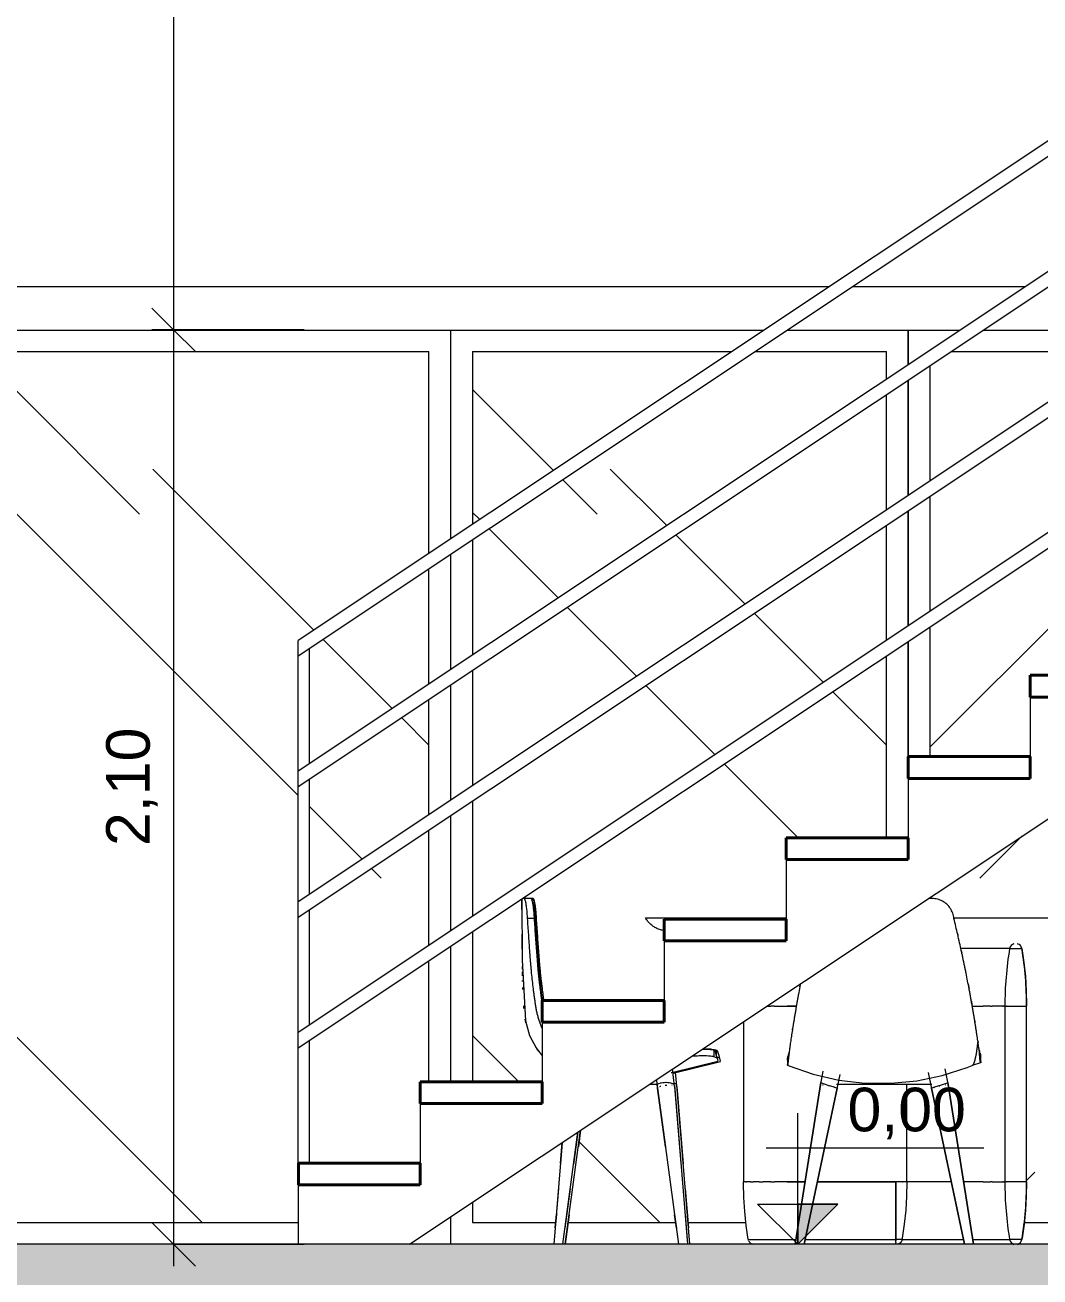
# Model space of a CAD drawing. Header units: millimetres. Extents: x -23833 to 62003, y -3000 to 6760.
# Drawn here: x -12917 to -10587, y 125 to 3000 of the extents above; entities that cross this region are included whole.
import ezdxf

# ---------------------------------------------------------------- set-up
doc = ezdxf.new("R2010")
doc.units = ezdxf.units.MM
for name, color, linetype, lineweight in [('A-ANNO-DIMS', 211, 'Continuous', 9), ('A-ANNO-DIMS-50', 211, 'Continuous', 9), ('A-DETL-GENF', 92, 'Continuous', 9), ('A-DETL-THIN', 151, 'Continuous', 9), ('A-DOOR', 31, 'Continuous', 9), ('Balaústres', 7, 'Continuous', 9), ('Corrimão', 250, 'Continuous', 25), ('Corrimãos superiores', 7, 'Continuous', 9), ('G-ANNO-DIMS', 111, 'Continuous', 9), ('I-FURN', 30, 'Continuous', 9), ('S-STRS', 31, 'Continuous', 9)]:
    doc.layers.add(name, color=color, linetype=linetype, lineweight=lineweight)
doc.styles.add('@Arial Unicode MS', font='ARIALUNI.TTF', dxfattribs={"height": 100})
doc.styles.add('Arial_1', font='arial.ttf', dxfattribs={"height": 100})
doc.dimstyles.new('CRT_-__Metros_-_Linha_de_chamada_3_5_mm_1', dxfattribs={"dimscale": 304.8, "dimtxt": 100.584485, "dimasz": 0.328084, "dimexe": 0.164042, "dimexo": 0.0625, "dimgap": 0.082021, "dimtad": 1, "dimlfac": 0.001, "dimrnd": 0.01, "dimzin": 0, "dimdsep": 46, "dimtxsty": '@Arial Unicode MS', "dimblk1": 'OBLIQUE', "dimblk2": 'OBLIQUE', "dimsah": 1, "dimcen": 0.09, "dimdle": 0.164042, "dimazin": 0, "dimtfac": 1, "dimtdec": 4, "dimtix": 1, "dimtmove": 0, "dimatfit": 3, "dimfxl": 0.984252, "dimfxlon": 1, "dimtvp": 1, "dimtolj": 1, "dimtzin": 0, "dimarcsym": 2})

# ---------------------------------------------------------------- blocks, each defined once
blk = doc.blocks.new('Blks_Mob_Bartoli Design_Mesa de Jantar_Mellow - Light - Dining Table - 6p-3289874-A')
at = {"layer": 'I-FURN', "color": 254}
for p, q in [((-11491.2, 950), (-11453.3, 950)), ((-11453.3, 950), (-11325.1, 950)), ((-11325.1, 950), (-11169.7, 950)), ((-10785.1, 950), (-10560.5, 950)), ((-10560.5, 950), (-10432.3, 950)), ((-10432.3, 950), (-10394.4, 950)), ((-10717.8, 879.3), (-10768.8, 879.3)), ((-10656.9, 879.3), (-10717.8, 879.3)), ((-10656.9, 879.3), (-10628.7, 879.3)), ((-11214.4, 746.7), (-11205.3, 746.7)), ((-11196.5, 746.7), (-11205.3, 746.7)), ((-11196.5, 746.7), (-11167.8, 746.7)), ((-11146.4, 746.7), (-11167.8, 746.7)), ((-11167.8, 746.7), (-11146.4, 746.7)), ((-10742.6, 746.7), (-10717.8, 746.7)), ((-10742.6, 746.7), (-10717.8, 746.7)), ((-10700.7, 746.7), (-10717.8, 746.7)), ((-10700.7, 746.7), (-10696.7, 746.7)), ((-10672.5, 746.7), (-10696.7, 746.7)), ((-10672.5, 746.7), (-10670.8, 746.7)), ((-10667.8, 746.7), (-10671.6, 746.7)), ((-10667.8, 746.7), (-10667.8, 343.3)), ((-10667.8, 746.7), (-10663.2, 746.7)), ((-10662.6, 746.7), (-10663, 746.7)), ((-10662.6, 746.7), (-10651.1, 746.7)), ((-10650.6, 746.7), (-10635.4, 746.7)), ((-10635, 746.7), (-10623, 746.7)), ((-10622.6, 746.7), (-10623, 746.7)), ((-10622.4, 746.7), (-10617.8, 746.7)), ((-10617.8, 343.3), (-10617.8, 746.7)), ((-11267.8, 711), (-11267.8, 343.3)), ((-10892.8, 343.3), (-10892.8, 567.9)), ((-11263.3, 343.3), (-11267.8, 343.3)), ((-11262.9, 343.3), (-11260.5, 343.3)), ((-11251.3, 343.3), (-11260.5, 343.3)), ((-11251.3, 343.3), (-11244.8, 343.3)), ((-11231.5, 343.3), (-11244.9, 343.3)), ((-11231.6, 343.3), (-11222.9, 343.3)), ((-11205.3, 343.3), (-11222.9, 343.3)), ((-11205.3, 343.3), (-11196.5, 343.3)), ((-11167.8, 343.3), (-11196.8, 343.3)), ((-11167.8, 343.3), (-11126.9, 343.3)), ((-11126.9, 343.3), (-11167.8, 343.3)), ((-11098.3, 343.3), (-10917.8, 343.3)), ((-10917.8, 343.3), (-11098.3, 343.3)), ((-10917.8, 343.3), (-10917.8, 210.7)), ((-10903.6, 343.3), (-10917.8, 343.3)), ((-10917.8, 210.7), (-10917.8, 343.3)), ((-10903.6, 343.3), (-10903.1, 343.3)), ((-10894.2, 343.3), (-10903, 343.3)), ((-10892.8, 343.3), (-10893.7, 343.3)), ((-10790.7, 343.3), (-10892.8, 343.3)), ((-10790.7, 343.3), (-10892.8, 343.3)), ((-10717.8, 343.3), (-10762.5, 343.3)), ((-10717.8, 343.3), (-10762.5, 343.3)), ((-10717.8, 343.3), (-10700.7, 343.3)), ((-10696.7, 343.3), (-10700.7, 343.3)), ((-10696.7, 343.3), (-10672.5, 343.3)), ((-10670.8, 343.3), (-10672.6, 343.3)), ((-10671.6, 343.3), (-10667.8, 343.3)), ((-10663.2, 343.3), (-10667.8, 343.3)), ((-10663, 343.3), (-10662.6, 343.3)), ((-10651.1, 343.3), (-10662.6, 343.3)), ((-10635.4, 343.3), (-10650.6, 343.3)), ((-10623, 343.3), (-10635, 343.3)), ((-10623, 343.3), (-10622.6, 343.3)), ((-10617.8, 343.3), (-10622.4, 343.3)), ((-11256.9, 210.7), (-11167.8, 210.7)), ((-11167.8, 210.7), (-11147.5, 210.7)), ((-11126.5, 210.7), (-10917.8, 210.7)), ((-10917.8, 210.7), (-10917.8, 207.6)), ((-10917.8, 207.6), (-10917.8, 210.7)), ((-10903.7, 210.7), (-10917.8, 210.7)), ((-10917.8, 204.8), (-10917.8, 207.3)), ((-10917.8, 204.4), (-10917.8, 203.6)), ((-10917.8, 202.5), (-10917.8, 203.6)), ((-10917.8, 200.8), (-10917.8, 201.9)), ((-10903.7, 210.7), (-10762.5, 210.7)), ((-10741.6, 210.7), (-10717.8, 210.7)), ((-10717.8, 210.7), (-10656.9, 210.7)), ((-10628.7, 210.7), (-10656.9, 210.7))]:
    blk.add_line(p, q, dxfattribs=at)
at = {"layer": 'I-FURN', "color": 254, "flags": 128}
for points in [[(-11449.7, 920.4), (-11451.8, 920.7), (-11454.1, 921.1), (-11456.3, 921.6), (-11458.5, 922.2), (-11460.6, 922.9), (-11462.8, 923.6), (-11464.9, 924.5), (-11467, 925.4), (-11469, 926.4), (-11471, 927.5), (-11472.9, 928.7), (-11474.8, 929.9), (-11476.7, 931.2), (-11478.4, 932.6), (-11480.2, 934.1), (-11481.9, 935.6), (-11483.5, 937.2), (-11485, 938.8), (-11486.5, 940.6), (-11487.9, 942.3), (-11489.2, 944.2), (-11490.5, 946), (-11491.7, 948), (-11492.8, 950), (-11492.8, 950)], [(-10392.8, 950), (-10393.9, 948), (-10395.1, 946.1), (-10396.4, 944.2), (-10397.7, 942.4), (-10399.1, 940.6), (-10400.6, 938.9), (-10402.1, 937.2), (-10403.7, 935.6), (-10405.4, 934.1), (-10407.1, 932.6), (-10408.9, 931.2), (-10410.8, 929.9), (-10412.7, 928.7), (-10414.6, 927.5), (-10416.6, 926.4), (-10418.6, 925.4), (-10420.7, 924.5), (-10422.8, 923.6), (-10424.9, 922.9), (-10427.1, 922.2), (-10429.3, 921.6), (-10431.5, 921.1), (-10433.7, 920.7), (-10436, 920.4), (-10438.2, 920.2), (-10440.5, 920), (-10442.8, 920), (-10442.8, 920)], [(-10513.8, 920), (-10514.9, 918), (-10516.1, 916.1), (-10517.4, 914.2), (-10518.7, 912.4), (-10520.1, 910.6), (-10521.6, 908.9), (-10523.2, 907.2), (-10524.8, 905.6), (-10526.4, 904.1), (-10528.2, 902.6), (-10530, 901.2), (-10531.8, 899.9), (-10533.7, 898.7), (-10535.6, 897.5), (-10537.6, 896.4), (-10539.7, 895.4), (-10541.7, 894.5), (-10543.8, 893.6), (-10546, 892.9), (-10548.1, 892.2), (-10550.3, 891.6), (-10552.5, 891.1), (-10554.8, 890.7), (-10557, 890.4), (-10559.3, 890.2), (-10561.5, 890), (-10563.8, 890), (-10563.8, 890)], [(-10628.7, 879.3), (-10624, 847.1), (-10620.7, 814.8), (-10618.6, 782.4), (-10617.8, 749.9), (-10617.8, 746.7)], [(-11256.9, 210.7), (-11261.6, 242.9), (-11265, 275.2), (-11267, 307.6), (-11267.8, 340.1), (-11267.8, 343.3)], [(-10892.8, 343.3), (-10893.5, 310.8), (-10895.4, 278.3), (-10898.7, 246), (-10903.2, 213.8), (-10903.7, 210.7)], [(-10617.8, 343.3), (-10618.5, 310.8), (-10620.4, 278.3), (-10623.7, 246), (-10628.2, 213.8), (-10628.7, 210.7)], [(-11256.3, 208.5), (-11256.5, 209), (-11256.6, 209.6)], [(-11254.6, 205.5), (-11255, 205.9), (-11255.3, 206.4)], [(-11252.3, 202.9), (-11252.8, 203.3), (-11253.2, 203.7)], [(-11249, 200.7), (-11249.5, 200.9), (-11250, 201.2), (-11250.5, 201.5)], [(-10903.7, 210.7), (-10903.8, 210.1), (-10904, 209.6), (-10904.2, 209), (-10904.4, 208.5), (-10904.6, 208), (-10904.8, 207.4), (-10905.1, 206.9), (-10905.4, 206.4), (-10905.7, 205.9), (-10906, 205.4), (-10906.3, 205), (-10906.7, 204.5), (-10907.1, 204.1), (-10907.5, 203.7), (-10907.9, 203.3), (-10908.3, 202.9), (-10908.7, 202.5), (-10909.2, 202.1), (-10909.7, 201.8), (-10910.2, 201.5), (-10910.6, 201.2), (-10911.2, 200.9), (-10911.7, 200.7), (-10912.2, 200.4), (-10912.7, 200.2), (-10913.3, 200)]]:
    blk.add_lwpolyline(points, dxfattribs=at)
at = {"layer": 'I-FURN', "color": 254}
for centre, radius, start, end in [((-9855.3, 746.7), 812.5, 170.611, 180), ((-9855.3, 746.7), 812.5, 170.611, 180), ((-10642.8, 876.3), 14.4, 106.99, 167.9037), ((-10642.8, 876.3), 14.4, 149.8012, 153.7394), ((-10642.8, 876.3), 14.4, 135.3194, 139.5751), ((-10642.8, 876.3), 14.4, 121.3552, 125.4108), ((-10642.8, 876.3), 14.4, 106.7533, 114.0735), ((-10642.8, 876.3), 14.4, 65.9265, 73.2467), ((-10642.8, 876.3), 14.4, 12.0963, 73.01), ((-10642.8, 876.3), 14.4, 54.5892, 58.6448), ((-10642.8, 876.3), 14.4, 40.4249, 44.6806), ((-10642.8, 876.3), 14.4, 26.2606, 30.1988), ((-11430.3, 746.7), 812.5, 0, 9.389), ((-11430.3, 746.7), 812.5, 0, 9.389), ((-9855.3, 343.3), 812.5, 180, 189.389), ((-9855.3, 343.3), 812.5, 180, 189.389), ((-11430.3, 343.3), 812.5, 350.611, 0), ((-11430.3, 343.3), 812.5, 350.611, 360), ((-11242.8, 213.7), 14.4, 205.0803, 218.0642), ((-11242.8, 213.7), 14.4, 224.6679, 231.0482), ((-11242.8, 213.7), 14.4, 234.5892, 248.7535), ((-11242.8, 213.7), 14.4, 235.9975, 247.928), ((-10642.8, 213.7), 14.4, 192.0963, 253.01), ((-10642.8, 213.7), 14.4, 206.2606, 210.1988), ((-10642.8, 213.7), 14.4, 220.4249, 224.6806), ((-10642.8, 213.7), 14.4, 231.2743, 238.6448), ((-10642.8, 213.7), 14.4, 286.99, 347.9037), ((-10642.8, 213.7), 14.4, 301.3552, 305.4108), ((-10642.8, 213.7), 14.4, 315.3194, 319.5751), ((-10642.8, 213.7), 14.4, 329.8012, 333.7394), ((-10642.8, 213.7), 14.4, 245.9265, 253.2467), ((-10642.8, 213.7), 14.4, 286.7533, 294.0735)]:
    blk.add_arc(centre, radius, start, end, dxfattribs=at)
blk = doc.blocks.new('Blks_Mob_Cadeira Bop - Branco-V2-A')
at = {"layer": 'I-FURN', "color": 254}
for p, q in [((-11776.6, 969.1), (-11776.9, 992.4)), ((-11775.3, 832.2), (-11775.3, 838.3)), ((-11775.2, 816.2), (-11775.2, 825.9)), ((-11774.1, 785.1), (-11774.3, 790.1)), ((-11465.3, 558.5), (-11447, 423.9)), ((-11447, 423.9), (-11465.3, 558.5)), ((-11683.9, 433.7), (-11687.8, 385.3)), ((-11687.8, 385.3), (-11683.9, 433.7)), ((-11697.3, 269.1), (-11699.9, 237.7)), ((-11699.9, 237.7), (-11697.3, 269.1)), ((-11425.8, 267.9), (-11421.6, 236.7)), ((-11421.6, 236.7), (-11425.8, 267.9))]:
    blk.add_line(p, q, dxfattribs=at)
at = {"layer": 'I-FURN', "color": 254, "flags": 128}
for points in [[(-11775.7, 877.8), (-11775.8, 896.6), (-11776, 912.3)], [(-11775, 803.4), (-11775.1, 804.8), (-11775.1, 805.9)], [(-11771.8, 741.7), (-11772, 743.1), (-11772.2, 747.6)], [(-11767.5, 708.7), (-11767.7, 709.5), (-11768.7, 716.9)], [(-11757.6, 677.2), (-11758.3, 678.5), (-11758.5, 679.4)], [(-11737.7, 642.8), (-11740.4, 646.1), (-11742.5, 649.8)]]:
    blk.add_lwpolyline(points, dxfattribs=at)
blk = doc.blocks.new('Blks_Mob_Cadeira Bop - Branco-V3-A')
at = {"layer": 'I-FURN', "color": 254}
for p, q in [((-11752.1, 994.1), (-11755.8, 994.1)), ((-11330.1, 646.1), (-11330.1, 633.3)), ((-11420.4, 563.1), (-11424.2, 595.6)), ((-11390.8, 200), (-11420.7, 565.2)), ((-11420.5, 562.6), (-11406, 385.1)), ((-11677.2, 200), (-11641.6, 461.8)), ((-11641.6, 461.8), (-11646.8, 423.9)), ((-11401.3, 328.2), (-11393.9, 237.7)), ((-11668, 267.9), (-11677.2, 200))]:
    blk.add_line(p, q, dxfattribs=at)
at = {"layer": 'I-FURN', "color": 254, "flags": 128}
for points in [[(-11330.1, 646.1), (-11329, 645.6), (-11327.9, 645.1)], [(-11327.9, 645.1), (-11325.5, 636.2), (-11323, 627.6)], [(-11429.4, 593.3), (-11329.8, 617.5), (-11320.9, 619.9)], [(-11323, 627.6), (-11326.5, 628.9), (-11329.2, 630.1)], [(-11323, 627.6), (-11321.1, 620.8), (-11321.1, 620.8)]]:
    blk.add_lwpolyline(points, dxfattribs=at)
at = {"layer": 'I-FURN', "color": 254}
for centre, major_axis, ratio, start_param, end_param in [((-11440.7, 565), (20, 0), 0.314548, 0, 0.773378), ((-11440.2, 560.8), (19.9, 2.4), 0.199865, 6.243381, 6.283185), ((-11440.2, 560.8), (19.9, 2.4), 0.199865, 6.158089, 6.243381)]:
    blk.add_ellipse(centre, major_axis=major_axis, ratio=ratio, start_param=start_param, end_param=end_param, dxfattribs=at)
for points in [[(-11750.3, 994.1), (-11751.1, 994.1), (-11751.8, 994.1), (-11752.4, 994.1)], [(-11752.1, 994.1), (-11751.7, 994.1), (-11751.1, 993.2), (-11749.9, 989.6), (-11748.8, 983.8), (-11747.7, 976), (-11746.6, 966.7), (-11746.1, 959.7), (-11745.9, 956.1)], [(-11742.9, 948.4), (-11743.1, 952.5), (-11743.6, 960.6), (-11744.7, 971.8), (-11746.1, 981.3), (-11747.5, 988.5), (-11749, 993), (-11749.9, 994.1), (-11750.3, 994.1)], [(-11342.4, 647.8), (-11346, 648), (-11350.3, 648.1), (-11355, 648)]]:
    blk.add_open_spline(points, degree=3, dxfattribs=at)
for points, knots in [([(-11745.9, 956.1), (-11745.6, 950.7), (-11744.9, 939.8), (-11743.9, 923.3), (-11743, 909.3), (-11742.3, 898), (-11741.7, 889.6), (-11741.2, 881), (-11740.4, 869.5), (-11739.6, 858.1), (-11738.9, 847.7), (-11738.4, 840.2), (-11737.8, 832.7), (-11737.2, 825), (-11736.5, 817.1), (-11735.7, 809), (-11734.8, 800.9), (-11733.9, 792.6), (-11732.9, 784.2), (-11731.9, 775.7), (-11731, 768.5), (-11730.2, 763.1), (-11729.8, 760.5), (-11729.7, 759.3)], [-1, -1, -1, -1, -0.9545455, -0.9090909, -0.8636364, -0.8409091, -0.8181818, -0.7954545, -0.7727273, -0.7272727, -0.7045455, -0.6818182, -0.6590909, -0.6363636, -0.6136364, -0.5909091, -0.5681818, -0.5454545, -0.5227273, -0.5, -0.4772727, -0.4659091, -0.4564939, -0.4564939, -0.4564939, -0.4564939]), ([(-11725.7, 759.9), (-11725.8, 760.9), (-11726.5, 765.3), (-11727.6, 773.2), (-11728.9, 783.4), (-11730.1, 793.3), (-11731.3, 802.8), (-11732.4, 812.2), (-11733.4, 821.4), (-11734.3, 830.8), (-11735.1, 840.4), (-11736.1, 853.1), (-11737.3, 869.2), (-11738.8, 889.1), (-11740.2, 909.1), (-11741.6, 928.8), (-11742.5, 941.8), (-11742.9, 948.4)], [-0.6894431, -0.6894431, -0.6894431, -0.6894431, -0.6785714, -0.6428571, -0.6071429, -0.5714286, -0.5357143, -0.5, -0.4642857, -0.4285714, -0.3928571, -0.3571429, -0.2857143, -0.2142857, -0.1428571, -0.0714286, 0, 0, 0, 0]), ([(-11347.6, 647.9), (-11345.8, 647.9), (-11337.8, 647.7), (-11332.4, 647), (-11330.1, 646.1)], [-0.4264483, -0.4264483, -0.4264483, -0.4264483, -0.3333333, 0, 0, 0, 0])]:
    blk.add_open_spline(points, degree=3, knots=knots, dxfattribs=at)
blk = doc.blocks.new('Blks_Mob_Cadeira Bop - Branco-V4-A')
at = {"layer": 'I-FURN', "color": 254}
for p, q in [((-11755.8, 994.1), (-11770.9, 994.1)), ((-11748.4, 948.4), (-11763.5, 948.4)), ((-11335.6, 645.9), (-11335.6, 630.5)), ((-11467.8, 577.7), (-11465.6, 558.4)), ((-11425.8, 563.1), (-11430.5, 602.6)), ((-11482.5, 567.9), (-11464.7, 567.9)), ((-11466.2, 564.7), (-11416.6, 200)), ((-11465.4, 558.7), (-11447, 423.9)), ((-11426.2, 565.2), (-11396.3, 200)), ((-11426, 562.6), (-11411.5, 385.3)), ((-11683.9, 433.7), (-11703, 200)), ((-11683.9, 433.7), (-11687.8, 385.1)), ((-11682.7, 200), (-11647.7, 457.8)), ((-11647.7, 457.8), (-11657.8, 383.3)), ((-11692.5, 328.2), (-11699.9, 237.7)), ((-11665.4, 327.6), (-11677.7, 236.7)), ((-11425.8, 267.9), (-11416.6, 200)), ((-11402, 269.1), (-11396.3, 200))]:
    blk.add_line(p, q, dxfattribs=at)
at = {"layer": 'I-FURN', "color": 254, "flags": 128}
for points in [[(-11776.9, 992.4), (-11775.5, 853.1), (-11768.5, 713.5), (-11758.7, 679.5), (-11743.6, 650.9), (-11729.7, 632.9)], [(-11333.4, 645.1), (-11334.5, 645.6), (-11335.6, 646.1)], [(-11335.6, 645.9), (-11334.5, 645.4), (-11333.4, 644.9)], [(-11333.4, 644.9), (-11330.9, 636.1), (-11328.5, 627.4)], [(-11326.4, 619.9), (-11432.4, 593.7), (-11433.5, 593.5)], [(-11328.5, 627.4), (-11332, 628.8), (-11335.6, 630.5)], [(-11328.5, 627.4), (-11326.6, 620.8), (-11326.6, 620.7)]]:
    blk.add_lwpolyline(points, dxfattribs=at)
at = {"layer": 'I-FURN', "color": 254}
for centre, major_axis, ratio, start_param, end_param in [((-11446.2, 565), (20, 0), 0.314548, 2.359117, 3.141593), ((-11445.7, 560.8), (19.9, 2.4), 0.199865, 3.101789, 3.141593), ((-11445.7, 560.8), (19.9, 2.4), 0.199865, 3.101789, 3.141593), ((-11445.7, 560.8), (19.9, 2.4), 0.199865, 2.173412, 2.414197), ((-11446.2, 565), (20, 0), 0.314548, 1.570796, 2.290314), ((-11445.7, 560.8), (19.9, 2.4), 0.199865, 1.460493, 1.650821), ((-11446.2, 565), (20, 0), 0.314548, 0.785398, 1.517403), ((-11446.2, 565), (20, 0), 0.314548, 0, 0.773378), ((-11445.7, 560.8), (19.9, 2.4), 0.199865, 0.745594, 0.779981), ((-11445.7, 560.8), (19.9, 2.4), 0.199865, 6.243381, 6.386284), ((-11445.7, 560.8), (19.9, 2.4), 0.199865, 6.158089, 6.243381)]:
    blk.add_ellipse(centre, major_axis=major_axis, ratio=ratio, start_param=start_param, end_param=end_param, dxfattribs=at)
for points in [[(-11770.9, 994.1), (-11772.4, 994.1), (-11773.7, 994.1), (-11774.7, 994.1)], [(-11763.5, 948.4), (-11763.7, 952.5), (-11764.1, 960.6), (-11765.3, 971.8), (-11766.6, 981.3), (-11768.1, 988.5), (-11769.5, 993), (-11770.4, 994.1), (-11770.9, 994.1)], [(-11755.8, 994.1), (-11755.4, 994.1), (-11754.5, 993), (-11753, 988.5), (-11751.6, 981.3), (-11750.2, 971.8), (-11749.1, 960.6), (-11748.6, 952.5), (-11748.4, 948.4)], [(-11335.6, 646.1), (-11337.9, 647), (-11342.1, 647.6), (-11347.9, 647.8)]]:
    blk.add_open_spline(points, degree=3, dxfattribs=at)
for points, knots in [([(-11729.8, 696.3), (-11730, 696.7), (-11731.5, 699.8), (-11734, 705.7), (-11737, 714.2), (-11739, 721.5), (-11740.5, 727.3), (-11741.6, 731.8), (-11742.6, 736.3), (-11743.8, 742.4), (-11745, 750.1), (-11746.3, 759.4), (-11747.6, 768.7), (-11748.9, 777.7), (-11750.4, 789.8), (-11752.3, 804.7), (-11753.8, 819.6), (-11754.9, 831.5), (-11755.7, 840.3), (-11756.4, 848.9), (-11757.1, 857.3), (-11757.7, 865.7), (-11758.5, 877.3), (-11759.6, 892.6), (-11760.9, 911.2), (-11762.2, 929.7), (-11763.1, 942.1), (-11763.5, 948.4)], [-0.8793721, -0.8793721, -0.8793721, -0.8793721, -0.875, -0.84375, -0.8125, -0.78125, -0.765625, -0.75, -0.734375, -0.71875, -0.6875, -0.65625, -0.625, -0.59375, -0.5625, -0.5, -0.4375, -0.40625, -0.375, -0.34375, -0.3125, -0.28125, -0.25, -0.1875, -0.125, -0.0625, 0, 0, 0, 0]), ([(-11748.4, 948.4), (-11748, 941.8), (-11747.1, 928.8), (-11745.7, 909.1), (-11744.3, 889.1), (-11742.8, 869.2), (-11741.6, 853.1), (-11740.6, 840.4), (-11739.8, 830.8), (-11738.9, 821.4), (-11737.9, 812.2), (-11736.8, 802.8), (-11735.6, 793.3), (-11734.4, 783.4), (-11733.1, 773.2), (-11731.9, 764.7), (-11730.9, 758), (-11730.2, 754.1), (-11729.8, 752), (-11729.7, 751.5)], [-1, -1, -1, -1, -0.9285714, -0.8571429, -0.7857143, -0.7142857, -0.6428571, -0.6071429, -0.5714286, -0.5357143, -0.5, -0.4642857, -0.4285714, -0.3928571, -0.3571429, -0.3214286, -0.3035714, -0.2857143, -0.2800873, -0.2800873, -0.2800873, -0.2800873]), ([(-11335.6, 630.5), (-11337.9, 631.4), (-11346.3, 632.7), (-11366, 632.8), (-11381.1, 631.9), (-11387.4, 631.3)], [-1, -1, -1, -1, -0.6666667, -0.3333333, -0.1050832, -0.1050832, -0.1050832, -0.1050832]), ([(-11362.3, 648), (-11356.8, 648.1), (-11345.1, 647.9), (-11337.9, 646.9), (-11335.6, 645.9)], [-0.5686633, -0.5686633, -0.5686633, -0.5686633, -0.3333333, 0, 0, 0, 0])]:
    blk.add_open_spline(points, degree=3, knots=knots, dxfattribs=at)
blk = doc.blocks.new('Blks_Mob_Cadeira Bop - Branco-V5-A')
at = {"layer": 'I-FURN', "color": 254}
for p, q in [((-10724.3, 630.9), (-10724.3, 636.4)), ((-10723.1, 618.7), (-10723.1, 634)), ((-11166.9, 628.6), (-11166.9, 612.8)), ((-11165.8, 630), (-11166.8, 630.4)), ((-11166.8, 627.6), (-11166.8, 622.6)), ((-11166.8, 622.6), (-11166.8, 627.6)), ((-11166.7, 611), (-11165.3, 610.5)), ((-11165.6, 630.9), (-11164.4, 630.9)), ((-10723.3, 617), (-10742.7, 610.7)), ((-10724.6, 630.9), (-10724.3, 630.9)), ((-10724.6, 630.9), (-10724.3, 630.9)), ((-11085.3, 597.7), (-11092, 564.8)), ((-11052.9, 556.8), (-11046.1, 589.7)), ((-10843.9, 594.6), (-10836.2, 556.8)), ((-10797, 564.8), (-10804.8, 602.6)), ((-11149.1, 200), (-11090.5, 571.3)), ((-11090.5, 571.3), (-11149.1, 200)), ((-11052.5, 558.7), (-11128.7, 200)), ((-11128.7, 200), (-11052.5, 558.7)), ((-11090.5, 571.3), (-11085, 569.5)), ((-11084.9, 569.4), (-11071.5, 565)), ((-11070.6, 564.7), (-11058.1, 560.6)), ((-11057.9, 560.5), (-11052.5, 558.7)), ((-11053.9, 567.9), (-10835.2, 567.9)), ((-10836.5, 558.7), (-10831.1, 560.5)), ((-10836.5, 558.7), (-10760.3, 200)), ((-10760.3, 200), (-10836.5, 558.7)), ((-10830.9, 560.6), (-10818.4, 564.7)), ((-10817.5, 565), (-10804.1, 569.4)), ((-10804.1, 569.5), (-10799.1, 571.1)), ((-10739.9, 200), (-10798.5, 571.3)), ((-10798.5, 571.3), (-10739.9, 200))]:
    blk.add_line(p, q, dxfattribs=at)
at = {"layer": 'I-FURN', "color": 254, "flags": 128}
for points in [[(-11165.1, 635), (-11166.3, 632.4), (-11166.8, 630.4)], [(-11163.2, 640.1), (-11164.1, 628.5), (-11164.9, 620.2), (-11165.7, 614.3), (-11166.2, 611.5)], [(-10723.1, 635.7), (-10723.8, 637.4), (-10725.6, 639.9)], [(-11165.3, 610.5), (-11107.5, 590.6), (-11048.8, 577.3), (-10989.3, 570.3), (-10929.5, 569.8), (-10870, 575.7), (-10811.3, 587.8), (-10754.1, 606.2), (-10742.7, 610.7)]]:
    blk.add_lwpolyline(points, dxfattribs=at)
at = {"layer": 'I-FURN', "color": 254}
blk.add_arc((-10692.8, 516.8), 123.7, 104.7412, 105.2362, dxfattribs=at)
for centre, major_axis, ratio, start_param, end_param in [((-10693.8, 496.9), (143.4, 0), 0.988577, 1.77627, 1.78344), ((-11215.2, 496.9), (143.4, 0), 0.988577, 1.218955, 1.227073), ((-11072.4, 560.8), (-19.6, 4), 0.115507, 6.117706, 6.267104), ((-11072.4, 560.8), (-19.6, 4), 0.115507, 5.481705, 5.522504), ((-11072.4, 560.8), (-19.6, 4), 0.115507, 5.435929, 5.473505), ((-11072.4, 560.8), (-19.6, 4), 0.115507, 4.649366, 4.696307), ((-11072.4, 560.8), (-19.6, 4), 0.115507, 3.910909, 3.961665), ((-11072.4, 560.8), (-19.6, 4), 0.115507, 3.125511, 3.249719), ((-10816.6, 560.8), (19.6, 4), 0.115507, 3.141593, 3.157674), ((-10816.6, 560.8), (19.6, 4), 0.115507, 2.321615, 2.357852), ((-10816.6, 560.8), (19.6, 4), 0.115507, 1.586878, 1.633208), ((-10816.6, 560.8), (19.6, 4), 0.115507, 0.80148, 0.847593), ((-10816.6, 560.8), (19.6, 4), 0.115507, 0.016082, 0.165479)]:
    blk.add_ellipse(centre, major_axis=major_axis, ratio=ratio, start_param=start_param, end_param=end_param, dxfattribs=at)
for points in [[(-10834.7, 994.1), (-10837.5, 994.1), (-10840.4, 994.1), (-10843.3, 994.1)], [(-10784.9, 948.4), (-10785.2, 952.5), (-10787, 960.6), (-10792.5, 971.8), (-10800.6, 981.3), (-10810.7, 988.5), (-10822.3, 993), (-10830.5, 994.1), (-10834.7, 994.1)], [(-10776, 911.2), (-10775.8, 910.5), (-10775.6, 909.7), (-10775.5, 909)], [(-10767.7, 874.4), (-10767.3, 872.7), (-10766.9, 871), (-10766.5, 869.3)], [(-11138.4, 790.9), (-11138.3, 791.5), (-11138.2, 792), (-11138.1, 792.6)], [(-11150.4, 723.5), (-11150.3, 724.1), (-11150.2, 724.7), (-11150.1, 725.4)], [(-11155.5, 692.2), (-11155.4, 693), (-11155.2, 693.8), (-11155.1, 694.7)], [(-10737.1, 714.6), (-10736.8, 713), (-10736.6, 711.5), (-10736.4, 710)], [(-10726.6, 645.5), (-10727.1, 648.7), (-10728, 655.4), (-10729.1, 662.9), (-10729.7, 666.9)], [(-11164.4, 636.3), (-11164.5, 636.1), (-11164.8, 635.6), (-11165, 635.2), (-11165.1, 635)], [(-11165.1, 635), (-11164.8, 634.3), (-11164.5, 633.7), (-11164.2, 633.2)], [(-11164.4, 630.9), (-11164.2, 632.3), (-11163.8, 635.3), (-11163.4, 638.4), (-11163.2, 640.1)], [(-11163.6, 637.7), (-11163.8, 637.3), (-11164.1, 636.8), (-11164.4, 636.3)], [(-10726.6, 645.5), (-10726.2, 642.7), (-10725.5, 637.4), (-10724.9, 633), (-10724.6, 630.9)], [(-10723.1, 634), (-10723.1, 634.5), (-10723.1, 635.1), (-10723.1, 635.7)], [(-11166.2, 611.5), (-11166.4, 611.1), (-11166.6, 610.9), (-11166.7, 611)], [(-11165.3, 610.4), (-11165.4, 610.5), (-11165.6, 610.6), (-11165.9, 611), (-11166.1, 611.3), (-11166.2, 611.5)], [(-10742.7, 610.7), (-10742.7, 610.7), (-10742.7, 610.7), (-10742.7, 610.7)]]:
    blk.add_open_spline(points, degree=3, dxfattribs=at)
for points, knots in [([(-10729.7, 666.9), (-10730.4, 671.7), (-10731.5, 679.1), (-10733.1, 689.4), (-10734.3, 697.4), (-10735.6, 705.7), (-10737, 714.2), (-10738.2, 721.5), (-10739.2, 727.3), (-10740, 731.8), (-10740.7, 736.3), (-10741.8, 742.4), (-10743.1, 750.1), (-10744.8, 759.4), (-10746.4, 768.7), (-10748.1, 777.7), (-10750.4, 789.8), (-10753.2, 804.7), (-10756.2, 819.6), (-10758.6, 831.5), (-10760.4, 840.3), (-10762.2, 848.9), (-10764, 857.3), (-10765.8, 865.7), (-10768.3, 877.3), (-10771.7, 892.6), (-10775.9, 911.2), (-10780.3, 929.7), (-10783.3, 942.1), (-10784.9, 948.4)], [-1, -1, -1, -1, -0.9375, -0.90625, -0.875, -0.84375, -0.8125, -0.78125, -0.765625, -0.75, -0.734375, -0.71875, -0.6875, -0.65625, -0.625, -0.59375, -0.5625, -0.5, -0.4375, -0.40625, -0.375, -0.34375, -0.3125, -0.28125, -0.25, -0.1875, -0.125, -0.0625, 0, 0, 0, 0]), ([(-11137, 798.3), (-11137.5, 795.8), (-11139, 787.8), (-11141, 777.1), (-11142.8, 767.3), (-11143.8, 761.7), (-11144.8, 756.1), (-11146.1, 749), (-11147.6, 740.4), (-11148.8, 733.3), (-11149.8, 727.7), (-11150.4, 723.6), (-11151.1, 719.5), (-11152, 714.2), (-11153.1, 707.6), (-11154.3, 699.9), (-11155.9, 689.8), (-11157.8, 677.6), (-11159.8, 663.9), (-11161.6, 651.4), (-11162.7, 643.7), (-11163.2, 640.1)], [-0.5221703, -0.5221703, -0.5221703, -0.5221703, -0.5, -0.45, -0.425, -0.4125, -0.4, -0.375, -0.35, -0.325, -0.3125, -0.3, -0.2875, -0.275, -0.25, -0.225, -0.2, -0.15, -0.1, -0.05, 0, 0, 0, 0]), ([(-10751.5, 795.8), (-10751.3, 794.9), (-10750.8, 792), (-10750.2, 789), (-10749.8, 786.8)], [-0.43789213, -0.43789213, -0.43789213, -0.43789213, -0.42857143, -0.40528017, -0.40528017, -0.40528017, -0.40528017]), ([(-10744.8, 759.4), (-10744.7, 758.9), (-10744.3, 756.8), (-10743.8, 753.7), (-10743.3, 751.1), (-10743.1, 750.1)], [-0.30852289, -0.30852289, -0.30852289, -0.30852289, -0.30357143, -0.28571429, -0.27532692, -0.27532692, -0.27532692, -0.27532692]), ([(-10729.7, 666.9), (-10730.1, 663.4), (-10731, 656.4), (-10732, 649), (-10732.9, 643.2), (-10733.4, 639.6), (-10733.8, 636.9), (-10734.3, 634.3), (-10734.8, 631.4), (-10735.3, 629.1), (-10735.8, 627.4), (-10736.2, 625.7), (-10736.7, 623.6), (-10737.3, 621.5), (-10737.7, 619.9), (-10738.1, 618.4), (-10738.4, 617.4), (-10738.7, 616.8)], [0, 0, 0, 0, 0.0833333, 0.1666667, 0.2083333, 0.25, 0.2708333, 0.2916667, 0.3333333, 0.375, 0.3958333, 0.4166667, 0.4583333, 0.5, 0.5208333, 0.5416667, 0.5833333, 0.5833333, 0.5833333, 0.5833333]), ([(-10729.7, 666.8), (-10729.6, 666.5), (-10729.4, 665.3), (-10729.3, 664.2), (-10729.2, 663.4)], [-0.76930735, -0.76930735, -0.76930735, -0.76930735, -0.75, -0.70627197, -0.70627197, -0.70627197, -0.70627197]), ([(-10723.3, 617), (-10723.4, 617), (-10723.4, 617), (-10723.6, 617.2), (-10723.7, 617.6), (-10723.9, 618.2), (-10724, 619.1), (-10724.3, 620.5), (-10724.6, 623), (-10725, 626.3), (-10725.3, 629.5), (-10725.6, 632.1), (-10725.8, 635), (-10726.2, 639.3), (-10726.4, 642.9), (-10726.6, 645.5)], [-0.6666667, -0.6666667, -0.6666667, -0.6666667, -0.625, -0.5833333, -0.5416667, -0.5, -0.4583333, -0.4166667, -0.3333333, -0.25, -0.2083333, -0.1666667, -0.125, -0.0833333, 0, 0, 0, 0]), ([(-10724.3, 636.4), (-10724.1, 635.4), (-10723.9, 633.8), (-10723.6, 632.5), (-10723.4, 632.1), (-10723.3, 632.1), (-10723.2, 632.2), (-10723.1, 632.5), (-10723.1, 632.6)], [-1, -1, -1, -1, -0.8333333, -0.6666667, -0.5833333, -0.5, -0.4166667, -0.3333333, -0.3333333, -0.3333333, -0.3333333]), ([(-11166.7, 611), (-11166.8, 611.1), (-11166.9, 611.5), (-11166.9, 612.5), (-11166.9, 612.8)], [-0.6666667, -0.6666667, -0.6666667, -0.6666667, -0.3333333, -0.2177623, -0.2177623, -0.2177623, -0.2177623]), ([(-11166.7, 626.7), (-11166.6, 626.7), (-11166.6, 626.7), (-11166.5, 626.7), (-11166.3, 626.9), (-11166.2, 627.4), (-11166.1, 628), (-11165.9, 629), (-11165.7, 630.1), (-11165.6, 630.9)], [-0.5, -0.5, -0.5, -0.5, -0.4375, -0.375, -0.3125, -0.25, -0.1875, -0.125, 0, 0, 0, 0]), ([(-10738.7, 616.8), (-10738.9, 616.2), (-10739.3, 615.2), (-10739.9, 613.9), (-10740.6, 612.8), (-10741.2, 611.9), (-10741.8, 611.3), (-10742.2, 611), (-10742.4, 610.8), (-10742.5, 610.8)], [0.5833333, 0.5833333, 0.5833333, 0.5833333, 0.625, 0.6666667, 0.7083333, 0.75, 0.7916667, 0.8125, 0.8333333, 0.8333333, 0.8333333, 0.8333333]), ([(-10723.1, 619.5), (-10723.1, 618.7), (-10723.1, 617.7), (-10723.2, 617.1), (-10723.2, 617), (-10723.3, 617)], [-0.9490969, -0.9490969, -0.9490969, -0.9490969, -0.8333333, -0.75, -0.6919594, -0.6919594, -0.6919594, -0.6919594])]:
    blk.add_open_spline(points, degree=3, knots=knots, dxfattribs=at)
blk = doc.blocks.new('Guarda-corpo - 25mm-3600332-A')
at = {"layer": 'Balaústres'}
for p, q in [((-12265, 1567.1), (-12265, 1567.1)), ((-12264.7, 1567.3), (-12264.7, 1303.3)), ((-12289.7, 1286.7), (-12289.7, 1550.6)), ((-12264.7, 1267.3), (-12264.7, 1003.3)), ((-12289.7, 986.7), (-12289.7, 1250.6)), ((-12289.7, 686.7), (-12289.7, 950.6)), ((-12264.7, 967.3), (-12264.7, 703.3)), ((-12264.7, 667.3), (-12264.7, 386.7)), ((-12289.7, 386.7), (-12289.7, 650.6))]:
    blk.add_line(p, q, dxfattribs=at)
blk = doc.blocks.new('Guarda-corpo - Guarda-corpo-3573188-A')
at = {"layer": 'Corrimão', "color": 7, "lineweight": 9}
for p, q in [((-8369.7, 3900), (-12289.7, 1286.7)), ((-8369.7, 3863.9), (-12289.7, 1250.6)), ((-8369.7, 3600), (-12289.7, 986.7)), ((-8369.7, 3563.9), (-12289.7, 950.6)), ((-8369.7, 3300), (-12289.7, 686.7)), ((-8369.7, 3263.9), (-12289.7, 650.6)), ((-12289.7, 1250.6), (-12289.7, 1286.7)), ((-12289.7, 950.6), (-12289.7, 986.7)), ((-12289.7, 650.6), (-12289.7, 686.7))]:
    blk.add_line(p, q, dxfattribs=at)
blk.add_blockref('Guarda-corpo - 25mm-3600332-A', (0, 0))
blk = doc.blocks.new('Tipo de corrimão superior - Corrimão superior_Interno_-3573205-A')
at = {"layer": 'Corrimãos superiores'}
for p, q in [((-8369.7, 4200), (-12289.7, 1586.7)), ((-8369.7, 4163.9), (-12289.7, 1550.6)), ((-12289.7, 1550.6), (-12289.7, 1586.7))]:
    blk.add_line(p, q, dxfattribs=at)
blk = doc.blocks.new('Porta correr 4 folhas - 420 x 210-3586394-A')
at = {"layer": 'A-DOOR'}
h = blk.add_hatch(dxfattribs=at)
h.set_pattern_fill('FP_6', color=256, style=0, pattern_type=2)
h.set_pattern_definition([(135, (-12464.7, 200), (-969.87, 2586.3), [17145, -2286, 5715, -1143]), (135, (-13984.8, 771.5), (1883.2, 266.7), [3429, -377.2, 6858, -857.25]), (135, (-13036.15, 1171.55), (-3661.25, 4744.27), [9144, -1600.2, 4572, -1143])])
h.paths.add_polyline_path([(-12639.1, 250), (-12289.7, 250), (-12289.7, 1586.7), (-11989.7, 1786.7), (-11989.7, 2250), (-12939.7, 2250), (-12939.7, 250)])
h.paths.add_polyline_path([(-12264.7, 386.7), (-12009.7, 386.7), (-12009.7, 573.3), (-11989.7, 573.3), (-11989.7, 850.6), (-12264.7, 667.2), (-12264.7, 448.6)])
h.paths.add_polyline_path([(-12264.7, 703.3), (-11989.7, 886.7), (-11989.7, 1150.6), (-12264.8, 967.2), (-12264.7, 752.6)])
h.paths.add_polyline_path([(-12264.8, 1003.2), (-11989.7, 1186.7), (-11989.7, 1450.6), (-12264.9, 1267.1), (-12264.8, 1056.7)])
h.paths.add_polyline_path([(-12264.9, 1303.2), (-11989.7, 1486.7), (-11989.7, 1750.6), (-12265, 1567.1), (-12264.9, 1360.7)])
h = blk.add_hatch(dxfattribs=at)
h.set_pattern_fill('FP_5', color=256, style=0, pattern_type=2)
h.set_pattern_definition([(135, (-11414.7, 200), (-969.87, 2586.3), [17145, -2286, 5715, -1143]), (135, (-12934.8, 771.5), (1883.2, 266.7), [3429, -377.2, 6858, -857.25]), (135, (-11986.15, 1171.55), (-3661.25, 4744.27), [9144, -1600.2, 4572, -1143])])
h.paths.add_polyline_path([(-11658.2, 250), (-11423.3, 250), (-11466.7, 567.9), (-11482.5, 567.9), (-11641.7, 461.3), (-11670.5, 250), (-11663.5, 250)])
h.paths.add_polyline_path([(-11889.7, 250), (-11698.9, 250), (-11684.1, 433.5), (-11889.7, 296.5)])
h.paths.add_polyline_path([(-11391.7, 250), (-11261.8, 250), (-11265.1, 276.8), (-11267.8, 343.3), (-11267.8, 711), (-11362.5, 647.9), (-11342.3, 647.8), (-11330.1, 646.1), (-11327.9, 644.9), (-11321.2, 620.8), (-11393.9, 601.2), (-11424, 594.1), (-11419.9, 554.6), (-11395, 250), (-11393.3, 250)])
h.paths.add_polyline_path([(-11729.7, 573.3), (-11729.7, 631.9), (-11737.1, 641.5), (-11740, 646.3), (-11748.6, 659.4), (-11754.7, 671.2), (-11760.4, 683.9), (-11764.5, 696.2), (-11767.5, 708.7), (-11771.8, 741.3), (-11774.1, 780.7), (-11774.5, 791.7), (-11775, 803.9), (-11775.3, 831.8), (-11775.4, 839.3), (-11775.5, 850.1), (-11775.9, 905.3), (-11776.6, 976.8), (-11776.9, 992.5), (-11889.7, 917.3), (-11889.7, 573.3), (-11740, 573.3)])
h.paths.add_polyline_path([(-11494.8, 760), (-11449.7, 760), (-11449.7, 920.7), (-11456.9, 921.9), (-11467.7, 926.2), (-11473.3, 929), (-11482.1, 936), (-11487.2, 941.6), (-11491.2, 950), (-11169.7, 950), (-11169.7, 1133.3), (-10939.7, 1133.3), (-10939.7, 1550.6), (-11774.5, 994.1), (-11749.9, 993.6), (-11748.8, 991.9), (-11747.5, 987.8), (-11744.7, 971.6), (-11742.7, 945.7), (-11734.3, 830.8), (-11727.3, 773.1), (-11725.5, 760), (-11658.2, 760)])
h.paths.add_polyline_path([(-11889.7, 953.3), (-10939.7, 1586.7), (-10939.7, 1850.6), (-11889.7, 1217.3), (-11889.7, 1056.7)])
h.paths.add_polyline_path([(-11889.7, 1253.3), (-10939.7, 1886.7), (-10939.7, 2150.6), (-11889.7, 1517.3), (-11889.7, 1360.7)])
h.paths.add_polyline_path([(-11889.7, 1553.3), (-10939.7, 2186.7), (-10939.7, 2250), (-11240.6, 2250), (-11889.7, 1817.3)])
h.paths.add_polyline_path([(-11889.7, 1853.3), (-11294.7, 2250), (-11889.7, 2250), (-11889.7, 1968.7)])
h = blk.add_hatch(dxfattribs=at)
h.set_pattern_fill('FP_7', color=256, style=0, pattern_type=2)
h.set_pattern_definition([(45, (-10364.7, 200), (969.87, 2586.3), [17145, -2286, 5715, -1143]), (45, (-8844.5, 771.5), (-1883.2, 266.7), [3429, -377.2, 6858, -857.25]), (45, (-9793.15, 1171.55), (3661.25, 4744.27), [9144, -1600.2, 4572, -1143])])
h.paths.add_polyline_path([(-10215.5, 250), (-10215.2, 250), (-10258.5, 567.9), (-10419, 567.8), (-10422.1, 545.5), (-10462.3, 250), (-10215.6, 250)])
h.paths.add_polyline_path([(-10023.5, 250), (-9889.7, 250), (-9889.7, 1629.8), (-10839.7, 996.5), (-10839.7, 994.1), (-10834.7, 994.1), (-10822.4, 992.5), (-10810.6, 987.8), (-10800, 979.9), (-10792.9, 971.6), (-10787.4, 960.5), (-10784.9, 950), (-10394.4, 950), (-10399.2, 940.7), (-10405.4, 934.2), (-10409.2, 931.3), (-10415.1, 927.5), (-10430, 921.5), (-10435.2, 920.8), (-10450.7, 920), (-10515.1, 920), (-10526.3, 904.3), (-10538.1, 896.5), (-10546.8, 892.8), (-10554.8, 890.9), (-10569.9, 890), (-10637.2, 889.5), (-10632.8, 886.5), (-10630.2, 883.1), (-10629.6, 882.1), (-10628.7, 879.3), (-10620.5, 812.1), (-10617.8, 746.7), (-10617.8, 343.3), (-10621, 272.9), (-10623.8, 250), (-10490.7, 250), (-10465.1, 562.9), (-10465.2, 563.4), (-10461.6, 594.4), (-10509.9, 605.8), (-10564.5, 620.8), (-10557.1, 645.3), (-10553.3, 646.6), (-10550, 647.3), (-10533.5, 648), (-10503.2, 647.1), (-10422.9, 640.3), (-10371.5, 637.4), (-10321.6, 635.1), (-10298.8, 632.6), (-10275.4, 632.9), (-10248.6, 637.5), (-10233.6, 643.1), (-10215.5, 654.9), (-10200.2, 668.5), (-10189.4, 680.2), (-10169.5, 715.8), (-10160.3, 758.6), (-10153.4, 812), (-10150, 847.6), (-10143.1, 942.6), (-10140.4, 974.9), (-10138, 988.5), (-10135.7, 993.6), (-10134.6, 994.1), (-10108.8, 994.1), (-10109.2, 942.6), (-10111.3, 790.6), (-10111.5, 784), (-10111.9, 772.6), (-10115.4, 725.2), (-10121.3, 695.7), (-10125.5, 683.2), (-10129.5, 674.1), (-10137.9, 657.8), (-10153.2, 635.3), (-10167.6, 619), (-10186.9, 601.5), (-10201.4, 591.8), (-10214.8, 585), (-10211.7, 554.6), (-10186.8, 250), (-10105.2, 250)])
h.paths.add_polyline_path([(-10193.8, 674.1), (-10193.1, 675.6), (-10193.5, 675.3), (-10193.7, 674.6)])
h.paths.add_polyline_path([(-10839.7, 1320), (-10609.7, 1320), (-10609.7, 1506.7), (-10329.7, 1506.7), (-10329.7, 1693.3), (-10049.7, 1693.3), (-10049.7, 1880), (-9889.7, 1880), (-9889.7, 2250), (-9890.6, 2250), (-10839.7, 1617.3), (-10839.7, 1360.7)])
h.paths.add_polyline_path([(-10839.7, 1653.3), (-9944.7, 2250), (-10340.6, 2250), (-10839.7, 1917.3)])
h.paths.add_polyline_path([(-10839.7, 1953.3), (-10394.7, 2250), (-10790.6, 2250), (-10839.7, 2217.3), (-10839.7, 1968.7)])
for p, q in [((-11071.2, 2399), (-13088.7, 2399)), ((-10621.2, 2399), (-11017.1, 2399)), ((-12988.7, 2299), (-11221.2, 2299)), ((-11939.7, 1820), (-11939.7, 2299)), ((-11167.1, 2299), (-10771.2, 2299)), ((-10889.7, 2299), (-10889.7, 2220)), ((-10889.7, 2220), (-10889.7, 2299)), ((-10717.1, 2299), (-10321.2, 2299)), ((-12939.7, 2250), (-11989.7, 2250)), ((-11989.7, 1786.7), (-11989.7, 2250)), ((-11889.7, 2250), (-11889.7, 1853.3)), ((-11889.7, 2250), (-11294.7, 2250)), ((-11240.6, 2250), (-10939.7, 2250)), ((-10939.7, 2186.7), (-10939.7, 2250)), ((-10790.6, 2250), (-10394.7, 2250)), ((-10839.7, 2217.3), (-10839.7, 1953.3)), ((-10889.7, 2183.9), (-10889.7, 1920)), ((-10889.7, 1920), (-10889.7, 2183.9)), ((-10939.7, 1886.7), (-10939.7, 2150.6)), ((-10839.7, 1917.3), (-10839.7, 1653.3)), ((-10889.7, 1883.9), (-10889.7, 1620)), ((-10889.7, 1620), (-10889.7, 1883.9)), ((-10939.7, 1586.7), (-10939.7, 1850.6)), ((-11889.7, 1817.3), (-11889.7, 1553.3)), ((-11939.7, 1520), (-11939.7, 1783.9)), ((-11989.7, 1486.7), (-11989.7, 1750.6)), ((-10839.7, 1617.3), (-10839.7, 1320)), ((-10889.7, 1583.9), (-10889.7, 1320)), ((-10889.7, 1320), (-10889.7, 1583.9)), ((-10939.7, 1133.3), (-10939.7, 1550.6)), ((-11889.7, 1517.3), (-11889.7, 1253.3)), ((-11939.7, 1220), (-11939.7, 1483.9)), ((-11989.7, 1186.7), (-11989.7, 1450.6)), ((-11889.7, 1217.3), (-11889.7, 953.3)), ((-11939.7, 920), (-11939.7, 1183.9)), ((-11989.7, 886.7), (-11989.7, 1150.6)), ((-10839.7, 996.5), (-10839.7, 994.1)), ((-11889.7, 917.3), (-11889.7, 573.3)), ((-11939.7, 573.3), (-11939.7, 883.9)), ((-11989.7, 573.3), (-11989.7, 850.6)), ((-11889.7, 296.5), (-11889.7, 250)), ((-11939.7, 200), (-11939.7, 263.1)), ((-12939.7, 250), (-12289.7, 250)), ((-11889.7, 250), (-11699.1, 250)), ((-11670.5, 250), (-11423.3, 250)), ((-11395, 250), (-11261.8, 250)), ((-10623.8, 250), (-10490.7, 250))]:
    blk.add_line(p, q, dxfattribs=at)
blk = doc.blocks.new('Elevações de ponto - CRT_ANO_Tag de Nível em Elevações-871645-A')
at = {"layer": 'G-ANNO-DIMS'}
blk.add_hatch(color=256, dxfattribs=at).paths.add_polyline_path([(-7112.1, 3000), (-7112.1, 3092.3), (-7019.8, 3092.3)])
for p, q in [((-7112.1, 3000), (-7112.1, 3301.2)), ((-7184.5, 3221.9), (-6684.5, 3221.9)), ((-7204.4, 3092.3), (-7112.1, 3000)), ((-7204.4, 3092.3), (-7019.8, 3092.3)), ((-7019.8, 3092.3), (-7112.1, 3000)), ((-7112.1, 3000), (-7019.8, 3092.3)), ((-7019.8, 3092.3), (-7112.1, 3092.3)), ((-7112.1, 3092.3), (-7112.1, 3000))]:
    blk.add_line(p, q, dxfattribs=at)
blk = doc.blocks.new('DIMBLOCK14-A')
at = {"layer": 'A-ANNO-DIMS-50', "lineweight": 18}
for p, q in [((-12576, 4380.3), (-12626, 4430.3)), ((-12576, 4380.3), (-12526, 4330.3)), ((-12576, 2300), (-12626, 2350)), ((-12576, 2300), (-12526, 2250))]:
    blk.add_line(p, q, dxfattribs=at)
at = {"layer": 'A-ANNO-DIMS-50'}
for p, q in [((-12576, 4430.3), (-12576, 2300)), ((-12276, 4380.3), (-12626, 4380.3)), ((-12576, 4380.3), (-12276, 4380.3)), ((-12276, 2300), (-12626, 2300)), ((-12576, 2300), (-12276, 2300))]:
    blk.add_line(p, q, dxfattribs=at)
at = {"layer": 'A-ANNO-DIMS-50', "color": 0, "insert": (-12730.8, 3204.9), "char_height": 100, "width": 324.675, "attachment_point": 1, "rotation": 90, "line_spacing_factor": 1.117605, "style": '@Arial Unicode MS'}
blk.add_mtext('2,08', dxfattribs=at)
blk = doc.blocks.new('_Oblique')
at = {"color": 0, "linetype": 'ByBlock', "lineweight": -2}
blk.add_line((-0.5, -0.5), (0.5, 0.5), dxfattribs=at)
blk = doc.blocks.new('DIMBLOCK15-A')
at = {"layer": 'A-ANNO-DIMS-50', "lineweight": 18}
for p, q in [((-12576, 2300), (-12626, 2350)), ((-12576, 2300), (-12526, 2250)), ((-12576, 200), (-12626, 250)), ((-12576, 200), (-12526, 150))]:
    blk.add_line(p, q, dxfattribs=at)
at = {"layer": 'A-ANNO-DIMS-50'}
for p, q in [((-12276, 2300), (-12626, 2300)), ((-12576, 2300), (-12576, 150)), ((-12576, 2300), (-12276, 2300)), ((-12276, 200), (-12626, 200)), ((-12576, 200), (-12276, 200))]:
    blk.add_line(p, q, dxfattribs=at)
at = {"layer": 'A-ANNO-DIMS-50', "color": 0, "insert": (-12730.8, 1114.7), "char_height": 100, "width": 324.675, "attachment_point": 1, "rotation": 90, "line_spacing_factor": 1.117605, "style": '@Arial Unicode MS'}
blk.add_mtext('2,10', dxfattribs=at)

msp = doc.modelspace()

# ---------------------------------------------------------------- hatches: boundary and pattern name
at = {"layer": 'A-DETL-GENF'}
h = msp.add_hatch(color=7, dxfattribs=at)
h.paths.add_polyline_path([(-5446.155, -1462.996), (-5299.651, -1462.996), (-5299.651, 100), (-3949.651, 100), (-3949.651, -250), (-3799.651, -250), (-3799.651, 180), (-5299.651, 180), (-5299.651, 200), (-19319.651, 200), (-19319.651, -250), (-19139.651, -250), (-19139.651, 100), (-5479.651, 100), (-5479.651, -1462.996)])
h.paths.add_polyline_path([(-8229.651, 2643.433), (-8229.651, 2900), (-5479.651, 2900), (-5479.651, 2680), (-5299.651, 2680), (-5299.651, 2898), (-3979.651, 2898), (-3979.651, 2680), (-3799.651, 2680), (-3799.651, 3000), (-8369.651, 3000), (-8369.651, 2643.433)])
h.paths.add_polyline_path([(-16725.974, 2700), (-16579.651, 2700), (-16579.651, 3000), (-19319.651, 3000), (-19319.651, 2700), (-19139.651, 2700), (-19139.651, 2900), (-16759.651, 2900), (-16759.651, 2700)])

# ---------------------------------------------------------------- linework, layer by layer
at = {"layer": 'A-DETL-THIN'}
msp.add_line((-5299.651, 200), (-14292.507, 200), dxfattribs=at)
at = {"layer": 'S-STRS'}
for p, q in [((-12034.373, 200), (-8369.651, 2643.148)), ((-10609.651, 1456.667), (-10609.651, 1320)), ((-10889.651, 1270), (-10889.651, 1133.333)), ((-11169.651, 1083.333), (-11169.651, 946.667)), ((-11449.651, 896.667), (-11449.651, 760)), ((-11729.651, 710), (-11729.651, 573.333)), ((-12009.651, 523.333), (-12009.651, 386.667)), ((-12289.651, 200), (-12289.651, 336.667))]:
    msp.add_line(p, q, dxfattribs=at)
at = {"layer": 'S-STRS', "lineweight": 40}
for p, q in [((-10329.651, 1506.667), (-10609.651, 1506.667)), ((-10609.651, 1506.667), (-10609.651, 1456.667)), ((-10609.651, 1456.667), (-10329.651, 1456.667)), ((-10609.651, 1320), (-10889.651, 1320)), ((-10889.651, 1320), (-10889.651, 1270)), ((-10609.651, 1270), (-10609.651, 1320)), ((-10889.651, 1270), (-10609.651, 1270)), ((-10889.651, 1133.333), (-11169.651, 1133.333)), ((-11169.651, 1133.333), (-11169.651, 1083.333)), ((-10889.651, 1083.333), (-10889.651, 1133.333)), ((-11169.651, 1083.333), (-10889.651, 1083.333)), ((-11169.651, 946.667), (-11449.651, 946.667)), ((-11449.651, 946.667), (-11449.651, 896.667)), ((-11169.651, 896.667), (-11169.651, 946.667)), ((-11449.651, 896.667), (-11169.651, 896.667)), ((-11449.651, 760), (-11729.651, 760)), ((-11729.651, 760), (-11729.651, 710)), ((-11449.651, 710), (-11449.651, 760)), ((-11729.651, 710), (-11449.651, 710)), ((-11729.651, 573.333), (-12009.651, 573.333)), ((-12009.651, 573.333), (-12009.651, 523.333)), ((-11729.651, 523.333), (-11729.651, 573.333)), ((-12009.651, 523.333), (-11729.651, 523.333)), ((-12009.651, 386.667), (-12289.651, 386.667)), ((-12289.651, 386.667), (-12289.651, 336.667)), ((-12009.651, 336.667), (-12009.651, 386.667)), ((-12289.651, 336.667), (-12009.651, 336.667))]:
    msp.add_line(p, q, dxfattribs=at)

# ---------------------------------------------------------------- block references
at = {"layer": 'A-DOOR'}
msp.add_blockref('Porta correr 4 folhas - 420 x 210-3586394-A', (0, 0), dxfattribs=at)
at = {"layer": 'Corrimão', "color": 7, "lineweight": 9}
msp.add_blockref('Guarda-corpo - Guarda-corpo-3573188-A', (0, 0), dxfattribs=at)
at = {"layer": 'Corrimãos superiores'}
msp.add_blockref('Tipo de corrimão superior - Corrimão superior_Interno_-3573205-A', (0, 0), dxfattribs=at)
at = {"layer": 'G-ANNO-DIMS'}
msp.add_blockref('Elevações de ponto - CRT_ANO_Tag de Nível em Elevações-871645-A', (-4031.253, -2800), dxfattribs=at)
at = {"layer": 'I-FURN', "color": 254}
for name in ['Blks_Mob_Cadeira Bop - Branco-V4-A', 'Blks_Mob_Cadeira Bop - Branco-V2-A', 'Blks_Mob_Cadeira Bop - Branco-V3-A', 'Blks_Mob_Cadeira Bop - Branco-V5-A', 'Blks_Mob_Bartoli Design_Mesa de Jantar_Mellow - Light - Dining Table - 6p-3289874-A']:
    msp.add_blockref(name, (0, 0), dxfattribs=at)

# ---------------------------------------------------------------- texts
at = {"layer": 'G-ANNO-DIMS', "insert": (-11029.046, 559.532), "char_height": 100, "width": 325.65323, "attachment_point": 1, "line_spacing_factor": 0.941778, "style": 'Arial_1'}
msp.add_mtext('0,00', dxfattribs=at)

# ---------------------------------------------------------------- dimensions: what is measured, and where the dimension line sits
at = {"layer": 'A-ANNO-DIMS'}
for base, p1, p2, override, picture, middle in [((-12576.018, 2300), (-12276.018, 4380.337), (-12276.018, 2300), {"dimpost": '<>', "dimfxl": 2080.33677}, 'DIMBLOCK14-A', (-12652.11, 3340.168)), ((-12576.018, 200), (-12276.018, 2300), (-12276.018, 200), {"dimpost": '<>', "dimfxl": 2100}, 'DIMBLOCK15-A', (-12652.11, 1250))]:
    dim = msp.add_linear_dim(base=base, p1=p1, p2=p2, angle=90, dimstyle='CRT_-__Metros_-_Linha_de_chamada_3_5_mm_1', override=override, dxfattribs=at)
    dim.commit()
    dim.dimension.update_dxf_attribs({"geometry": picture, "text_midpoint": middle})

doc.saveas('drawing.dxf')
